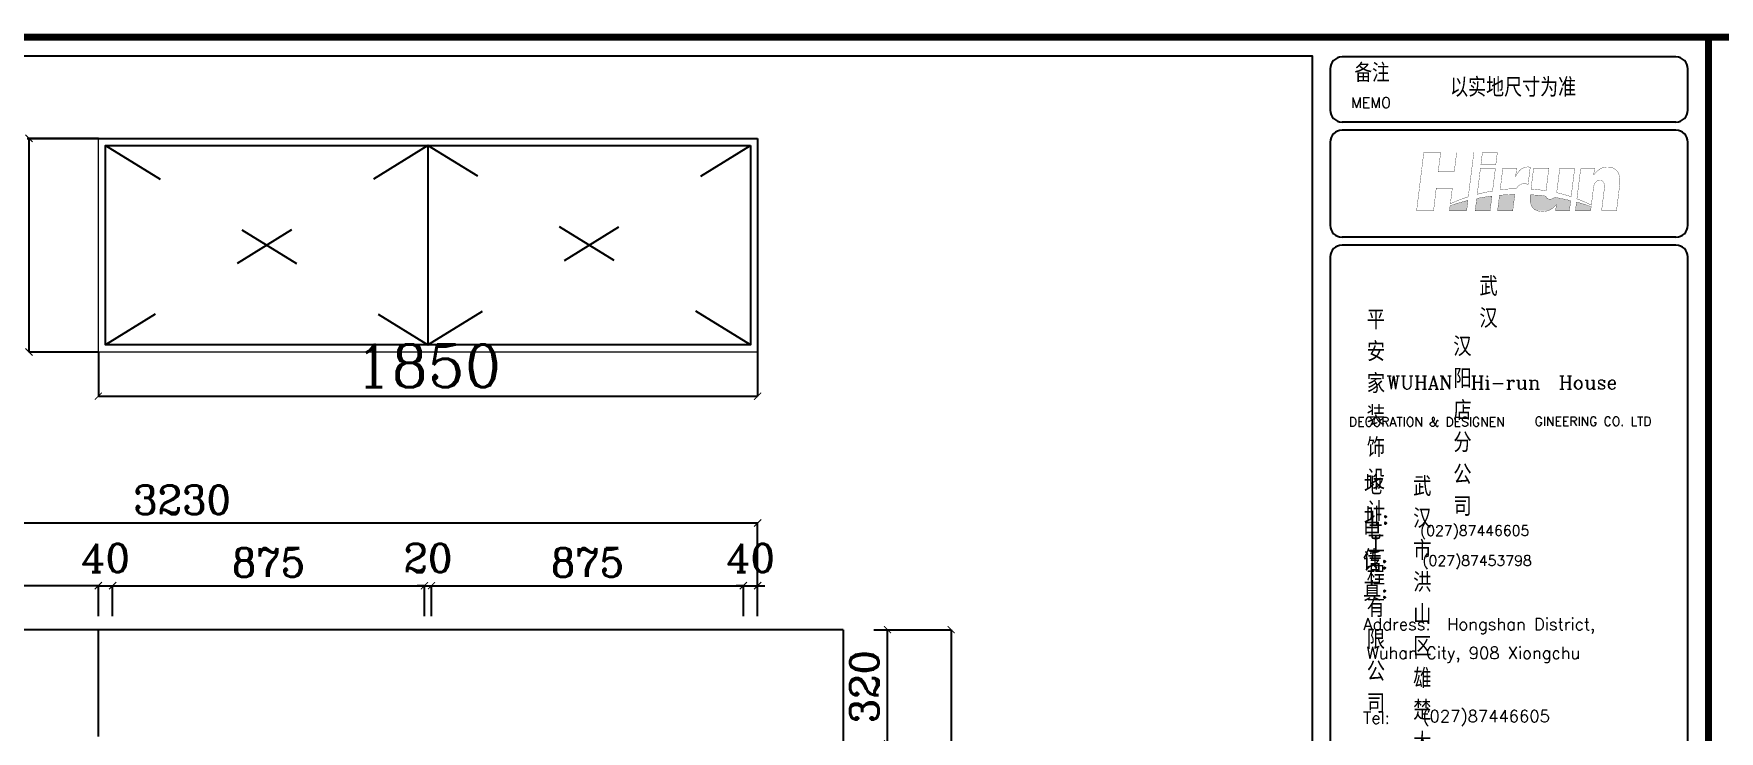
# Model space of a CAD drawing. Header units: millimetres. Extents: x 512961 to 1001058, y -961995 to -458543.
# Drawn here: x 895319 to 900049, y -883330 to -881372 of the extents above; entities that cross this region are included whole.
import ezdxf

# ---------------------------------------------------------------- set-up
doc = ezdxf.new("R2010")
doc.units = ezdxf.units.MM
doc.header["$MEASUREMENT"] = 0
doc.header["$PDMODE"] = 3
doc.linetypes.add('ACAD_ISO03W100', pattern=[30, 12, -18])
doc.layers.get('0').update_dxf_attribs({"linetype": 'CONTINUOUS'})
doc.layers.get('DEFPOINTS').update_dxf_attribs({"linetype": 'CONTINUOUS'})
for name, color, linetype in [('txt', 7, 'CONTINUOUS'), ('WINDOW', 5, 'CONTINUOUS'), ('装饰细节', 1, 'CONTINUOUS')]:
    doc.layers.add(name, color=color, linetype=linetype)
doc.layers.add('门窗', color=4, linetype='CONTINUOUS', lineweight=13)
doc.styles.add('HZXY', font='complex.shx', dxfattribs={"bigfont": 'HZXY.shx'})
doc.styles.add('ROMAND', font='romand')
doc.styles.get("Standard").update_dxf_attribs({"font": 'complex.shx', "bigfont": 'hzxy.shx'})
doc.dimstyles.new('LMDIM40', dxfattribs={"dimtxt": 80, "dimasz": 20, "dimexe": 0, "dimexo": 0, "dimgap": 25, "dimtad": 1, "dimdec": 0, "dimzin": 0, "dimdsep": 46, "dimtxsty": 'Standard', "dimblk1": 'DOT', "dimblk2": 'DOT', "dimsah": 1, "dimcen": 0, "dimclrd": 2, "dimclre": 2, "dimclrt": 2, "dimadec": 0, "dimazin": 0, "dimtfac": 1, "dimtdec": 0, "dimtmove": 2, "dimatfit": 3, "dimldrblk": 'DOT', "dimfxl": 0, "dimtolj": 1, "dimtzin": 0, "dimarcsym": 0})

# ---------------------------------------------------------------- blocks, each defined once
blk = doc.blocks.new('_ArchTick')
at = {"color": 0, "linetype": 'ByBlock', "const_width": 0.15}
blk.add_lwpolyline([(-0.5, -0.5), (0.5, 0.5)], dxfattribs=at)
blk = doc.blocks.new('*D865')
at = {"layer": 'DEFPOINTS', "color": 0}
for p in [(895540.7, -882921.6), (895500.7, -883007.6), (895540.7, -883007.6)]:
    blk.add_point(p, dxfattribs=at)
at = {"layer": 'txt', "color": 2, "lineweight": -2}
for p, q in [((895500.7, -882921.6), (895480.7, -882921.6)), ((895500.7, -883007.6), (895500.7, -882921.6)), ((895500.7, -882921.6), (895540.7, -882921.6)), ((895540.7, -883007.6), (895540.7, -882921.6)), ((895540.7, -882921.6), (895560.7, -882921.6))]:
    blk.add_line(p, q, dxfattribs=at)
at = {"layer": 'txt', "color": 2, "lineweight": -2, "xscale": 20, "yscale": 20, "zscale": 20}
blk.add_blockref('_ArchTick', (895500.7, -882921.6), dxfattribs=at)
at = {"layer": 'txt', "color": 2, "lineweight": -2, "xscale": 20, "yscale": 20, "zscale": 20, "rotation": 180}
blk.add_blockref('_ArchTick', (895540.7, -882921.6), dxfattribs=at)
at = {"layer": 'txt', "color": 2, "insert": (895520.7, -882844.1), "char_height": 80, "attachment_point": 5}
blk.add_mtext('\\A1;40', dxfattribs=at)
blk = doc.blocks.new('_DOT')
at = {"color": 0, "linetype": 'ByBlock'}
blk.add_line((-0.5, 0), (-1, 0), dxfattribs=at)
at = {"color": 0, "linetype": 'ByBlock', "const_width": 0.5}
blk.add_lwpolyline([(-0.25, 0, 1), (0.25, 0, 1)], format="xyb", close=True, dxfattribs=at)
blk = doc.blocks.new('DOT')
at = {"color": 0, "linetype": 'ByBlock'}
blk.add_line((-0.35, 0), (-1, 0), dxfattribs=at)
at = {"color": 0, "linetype": 'ByBlock', "const_width": 0.35}
blk.add_lwpolyline([(-0.175, 0, 1), (0.175, 0, 1)], format="xyb", close=True, dxfattribs=at)
blk = doc.blocks.new('*D866')
at = {"layer": 'DEFPOINTS', "color": 0}
for p in [(896415.7, -882921.6), (895540.7, -883007.6), (896415.7, -883007.6)]:
    blk.add_point(p, dxfattribs=at)
at = {"layer": 'txt', "color": 2, "lineweight": -2}
for p, q in [((895540.7, -883007.6), (895540.7, -882921.6)), ((895540.7, -882921.6), (896415.7, -882921.6)), ((896415.7, -883007.6), (896415.7, -882921.6))]:
    blk.add_line(p, q, dxfattribs=at)
at = {"layer": 'txt', "color": 2, "lineweight": -2, "xscale": 20, "yscale": 20, "zscale": 20, "rotation": 180}
blk.add_blockref('_ArchTick', (895540.7, -882921.6), dxfattribs=at)
at = {"layer": 'txt', "color": 2, "lineweight": -2, "xscale": 20, "yscale": 20, "zscale": 20}
blk.add_blockref('_ArchTick', (896415.7, -882921.6), dxfattribs=at)
at = {"layer": 'txt', "color": 2, "insert": (895978.2, -882856.6), "char_height": 80, "attachment_point": 5}
blk.add_mtext('\\A1;875', dxfattribs=at)
blk = doc.blocks.new('*D867')
at = {"layer": 'DEFPOINTS', "color": 0}
for p in [(896435.7, -882921.6), (896415.7, -883007.6), (896435.7, -883007.6)]:
    blk.add_point(p, dxfattribs=at)
at = {"layer": 'txt', "color": 2, "lineweight": -2}
for p, q in [((896415.7, -882921.6), (896395.7, -882921.6)), ((896415.7, -883007.6), (896415.7, -882921.6)), ((896415.7, -882921.6), (896435.7, -882921.6)), ((896435.7, -883007.6), (896435.7, -882921.6)), ((896435.7, -882921.6), (896455.7, -882921.6))]:
    blk.add_line(p, q, dxfattribs=at)
at = {"layer": 'txt', "color": 2, "lineweight": -2, "xscale": 20, "yscale": 20, "zscale": 20}
blk.add_blockref('_ArchTick', (896415.7, -882921.6), dxfattribs=at)
at = {"layer": 'txt', "color": 2, "lineweight": -2, "xscale": 20, "yscale": 20, "zscale": 20, "rotation": 180}
blk.add_blockref('_ArchTick', (896435.7, -882921.6), dxfattribs=at)
at = {"layer": 'txt', "color": 2, "insert": (896425.7, -882844.1), "char_height": 80, "attachment_point": 5}
blk.add_mtext('\\A1;20', dxfattribs=at)
blk = doc.blocks.new('*D868')
at = {"layer": 'DEFPOINTS', "color": 0}
for p in [(897310.7, -882921.6), (896435.7, -883007.6), (897310.7, -883007.6)]:
    blk.add_point(p, dxfattribs=at)
at = {"layer": 'txt', "color": 2, "lineweight": -2}
for p, q in [((896435.7, -883007.6), (896435.7, -882921.6)), ((896435.7, -882921.6), (897310.7, -882921.6)), ((897310.7, -883007.6), (897310.7, -882921.6))]:
    blk.add_line(p, q, dxfattribs=at)
at = {"layer": 'txt', "color": 2, "lineweight": -2, "xscale": 20, "yscale": 20, "zscale": 20, "rotation": 180}
blk.add_blockref('_ArchTick', (896435.7, -882921.6), dxfattribs=at)
at = {"layer": 'txt', "color": 2, "lineweight": -2, "xscale": 20, "yscale": 20, "zscale": 20}
blk.add_blockref('_ArchTick', (897310.7, -882921.6), dxfattribs=at)
at = {"layer": 'txt', "color": 2, "insert": (896873.2, -882856.6), "char_height": 80, "attachment_point": 5}
blk.add_mtext('\\A1;875', dxfattribs=at)
blk = doc.blocks.new('*D869')
at = {"layer": 'DEFPOINTS', "color": 0}
for p in [(897350.7, -882921.6), (897310.7, -883007.6), (897350.7, -883007.6)]:
    blk.add_point(p, dxfattribs=at)
at = {"layer": 'txt', "color": 2, "lineweight": -2}
for p, q in [((897310.7, -882921.6), (897290.7, -882921.6)), ((897310.7, -883007.6), (897310.7, -882921.6)), ((897310.7, -882921.6), (897350.7, -882921.6)), ((897350.7, -883007.6), (897350.7, -882921.6)), ((897350.7, -882921.6), (897370.7, -882921.6))]:
    blk.add_line(p, q, dxfattribs=at)
at = {"layer": 'txt', "color": 2, "lineweight": -2, "xscale": 20, "yscale": 20, "zscale": 20}
blk.add_blockref('_ArchTick', (897310.7, -882921.6), dxfattribs=at)
at = {"layer": 'txt', "color": 2, "lineweight": -2, "xscale": 20, "yscale": 20, "zscale": 20, "rotation": 180}
blk.add_blockref('_ArchTick', (897350.7, -882921.6), dxfattribs=at)
at = {"layer": 'txt', "color": 2, "insert": (897330.7, -882844.1), "char_height": 80, "attachment_point": 5}
blk.add_mtext('\\A1;40', dxfattribs=at)
blk = doc.blocks.new('*D875')
at = {"layer": 'DEFPOINTS', "color": 0}
for p in [(897676.7, -883045.1), (897676.7, -885745.1), (897893.7, -885745.1)]:
    blk.add_point(p, dxfattribs=at)
at = {"layer": 'txt', "color": 2, "lineweight": -2}
for p, q in [((897676.7, -883045.1), (897893.7, -883045.1)), ((897893.7, -883045.1), (897893.7, -885745.1)), ((897676.7, -885745.1), (897893.7, -885745.1))]:
    blk.add_line(p, q, dxfattribs=at)
at = {"layer": 'txt', "color": 2, "lineweight": -2, "xscale": 20, "yscale": 20, "zscale": 20}
for p, rotation in [((897893.7, -883045.1), 90), ((897893.7, -885745.1), 270)]:
    blk.add_blockref('_ArchTick', p, dxfattribs=dict(at, rotation=rotation))
at = {"layer": 'txt', "color": 2, "insert": (897828.7, -884395.1), "char_height": 80, "attachment_point": 5, "rotation": 90}
blk.add_mtext('\\A1;2700', dxfattribs=at)
blk = doc.blocks.new('*D1066')
at = {"layer": 'DEFPOINTS', "color": 0}
for p in [(897676.7, -883045.1), (897715.2, -883045.1), (897676.7, -883365.1)]:
    blk.add_point(p, dxfattribs=at)
at = {"layer": 'txt', "color": 2, "lineweight": -2}
for p, q in [((897676.7, -883045.1), (897715.2, -883045.1)), ((897715.2, -883365.1), (897715.2, -883045.1)), ((897676.7, -883365.1), (897715.2, -883365.1))]:
    blk.add_line(p, q, dxfattribs=at)
at = {"layer": 'txt', "color": 2, "lineweight": -2, "xscale": 20, "yscale": 20, "zscale": 20}
for p, rotation in [((897715.2, -883045.1), 90), ((897715.2, -883365.1), 270)]:
    blk.add_blockref('_ArchTick', p, dxfattribs=dict(at, rotation=rotation))
at = {"layer": 'txt', "color": 2, "insert": (897650.2, -883205.1), "char_height": 80, "attachment_point": 5, "rotation": 90}
blk.add_mtext('\\A1;320', dxfattribs=at)
blk = doc.blocks.new('*D1090')
at = {"layer": 'DEFPOINTS', "color": 0}
for p in [(894280.7, -882921.6), (894280.7, -882979.9), (895500.7, -883007.6)]:
    blk.add_point(p, dxfattribs=at)
at = {"layer": 'txt', "color": 2, "lineweight": -2}
for p, q in [((894280.7, -882979.9), (894280.7, -882921.6)), ((895500.7, -882921.6), (894280.7, -882921.6)), ((895500.7, -883007.6), (895500.7, -882921.6))]:
    blk.add_line(p, q, dxfattribs=at)
at = {"layer": 'txt', "color": 2, "lineweight": -2, "xscale": 20, "yscale": 20, "zscale": 20, "rotation": 180}
blk.add_blockref('_ArchTick', (894280.7, -882921.6), dxfattribs=at)
at = {"layer": 'txt', "color": 2, "lineweight": -2, "xscale": 20, "yscale": 20, "zscale": 20}
blk.add_blockref('_ArchTick', (895500.7, -882921.6), dxfattribs=at)
at = {"layer": 'txt', "color": 2, "insert": (894890.7, -882836.6), "char_height": 120, "attachment_point": 5}
blk.add_mtext('\\A1;1220', dxfattribs=at)
blk = doc.blocks.new('*D1092')
at = {"layer": 'DEFPOINTS', "color": 0}
for p in [(897350.7, -882745.5), (894120.7, -883007.6), (897350.7, -883007.6)]:
    blk.add_point(p, dxfattribs=at)
at = {"layer": 'txt', "color": 2, "lineweight": -2}
for p, q in [((894120.7, -883007.6), (894120.7, -882745.5)), ((894120.7, -882745.5), (897350.7, -882745.5)), ((897350.7, -883007.6), (897350.7, -882745.5))]:
    blk.add_line(p, q, dxfattribs=at)
at = {"layer": 'txt', "color": 2, "lineweight": -2, "xscale": 20, "yscale": 20, "zscale": 20, "rotation": 180}
blk.add_blockref('_ArchTick', (894120.7, -882745.5), dxfattribs=at)
at = {"layer": 'txt', "color": 2, "lineweight": -2, "xscale": 20, "yscale": 20, "zscale": 20}
blk.add_blockref('_ArchTick', (897350.7, -882745.5), dxfattribs=at)
at = {"layer": 'txt', "color": 2, "insert": (895735.7, -882680.5), "char_height": 80, "attachment_point": 5}
blk.add_mtext('\\A1;3230', dxfattribs=at)
blk = doc.blocks.new('*D1101')
at = {"layer": 'DEFPOINTS', "color": 0}
for p in [(895500.7, -882265.6), (897350.7, -882265.6), (897350.7, -882389.6)]:
    blk.add_point(p, dxfattribs=at)
at = {"layer": 'txt', "color": 2, "lineweight": -2}
for p, q in [((895500.7, -882265.6), (895500.7, -882389.6)), ((897350.7, -882265.6), (897350.7, -882389.6)), ((895500.7, -882389.6), (897350.7, -882389.6))]:
    blk.add_line(p, q, dxfattribs=at)
at = {"layer": 'txt', "color": 2, "lineweight": -2, "xscale": 20, "yscale": 20, "zscale": 20, "rotation": 180}
blk.add_blockref('_ArchTick', (895500.7, -882389.6), dxfattribs=at)
at = {"layer": 'txt', "color": 2, "lineweight": -2, "xscale": 20, "yscale": 20, "zscale": 20}
blk.add_blockref('_ArchTick', (897350.7, -882389.6), dxfattribs=at)
at = {"layer": 'txt', "color": 2, "insert": (896425.7, -882304.6), "char_height": 120, "attachment_point": 5}
blk.add_mtext('\\A1;1850', dxfattribs=at)
blk = doc.blocks.new('*D1102')
at = {"layer": 'DEFPOINTS', "color": 0}
for p in [(895306.3, -881665.6), (895500.7, -881665.6), (895500.7, -882265.6)]:
    blk.add_point(p, dxfattribs=at)
at = {"layer": 'txt', "color": 2, "lineweight": -2}
for p, q in [((895500.7, -881665.6), (895306.3, -881665.6)), ((895306.3, -882265.6), (895306.3, -881665.6)), ((895500.7, -882265.6), (895306.3, -882265.6))]:
    blk.add_line(p, q, dxfattribs=at)
at = {"layer": 'txt', "color": 2, "lineweight": -2, "xscale": 20, "yscale": 20, "zscale": 20}
for p, rotation in [((895306.3, -881665.6), 90), ((895306.3, -882265.6), 270)]:
    blk.add_blockref('_ArchTick', p, dxfattribs=dict(at, rotation=rotation))
at = {"layer": 'txt', "color": 2, "insert": (895221.3, -881965.6), "char_height": 120, "attachment_point": 5, "rotation": 90}
blk.add_mtext('\\A1;600', dxfattribs=at)
blk = doc.blocks.new('dty56ey6u76u')
h = blk.add_hatch(color=8)
h.paths.add_polyline_path([(152845.6, -147443.2, 0.008373), (152806.6, -147430.5, 0.012524), (152763.3, -147418), (152757.3, -147467), (152842.6, -147467)])
h.paths.add_polyline_path([(152730.6, -147409.7, 0.000978), (152686.7, -147399.9, 0.008202), (152638.8, -147391.2, -0.08076), (152632.2, -147397.1, -0.07009), (152624.6, -147400.4, -0.065952), (152611.1, -147401.3, -0.171138), (152598.5, -147397, -0.17102), (152591.6, -147384.6, 0.00912), (152548, -147379.8, 0.006727), (152504.1, -147376.9, 0.003583), (152503.3, -147386.7, 0.027491), (152502.9, -147407.5, 0.125398), (152514.8, -147446.1, 0.160866), (152543.7, -147467.1), (152599.8, -147467.1, 0.083032), (152626.3, -147454.4, 0.044846), (152640.5, -147442.6, 0.0269), (152650.4, -147431.4), (152646, -147467.1), (152723.6, -147467.1)])
h.paths.add_polyline_path([(152416.9, -147375.3, 0.005645), (152376, -147376.7, 0.006522), (152331.1, -147379.6), (152320.3, -147467.1), (152405.3, -147467.1)])
h.paths.add_polyline_path([(152288.5, -147384.3, 0.008787), (152245.6, -147390.4, 0.015086), (152203.2, -147398), (152194.8, -147467), (152278.4, -147467)])
h.paths.add_polyline_path([(152153.8, -147408.8, 0.011698), (152105, -147422, 0.006831), (152053.9, -147438.3), (152050.3, -147467.1), (152146.7, -147467.1)])
at = {"const_width": 1.59}
for points in [[(151906.2, -147139), (151865.9, -147467.1), (151961, -147467.1), (151976, -147340.7), (152066.1, -147340.7), (152055.6, -147427.3, -0.021361), (152110.9, -147403.9, -0.011006), (152155.8, -147388.4), (152187.3, -147138.8), (152090.8, -147138.8), (152077, -147249), (151986.8, -147249), (152001.2, -147139.4), (151906.1, -147139.4)], [(152224.2, -147228), (152206.2, -147374.2, -0.010557), (152247.5, -147364.4, -0.012892), (152292.1, -147356.3), (152308, -147228), (152224.2, -147228)], [(152349.7, -147227.9), (152334.9, -147348.7, -0.011867), (152377.4, -147344.8, -0.012997), (152426.7, -147342.8, -0.143936), (152445.8, -147321, -0.143683), (152474.4, -147313.6, -0.153668), (152483.5, -147317), (152491.9, -147317), (152503.5, -147222.6), (152498.6, -147222.6, -0.015573), (152496.5, -147221.7, 0.08379), (152493, -147220.8, 0.078886), (152473.5, -147223.4, 0.132596), (152444.1, -147240.8, 0.089043), (152421.4, -147275.6), (152427.2, -147228), (152349.7, -147227.9)], [(152522.5, -147227.9), (152508.1, -147344.9, -0.015908), (152549.5, -147348.8, -0.015358), (152592.4, -147354.8), (152607.9, -147227.9), (152522.5, -147227.9)], [(152669.3, -147228), (152660.9, -147296.6, 0.003215), (152656.3, -147334, -0.035874), (152651, -147364.8, -0.014819), (152694.8, -147376.1, -0.011975), (152733.2, -147388.1), (152753, -147228), (152669.3, -147228)], [(152765.6, -147399.9), (152786.9, -147228), (152864.3, -147228), (152859.8, -147265.2, -0.054355), (152881.1, -147242.5, -0.092924), (152910.2, -147225.2, -0.133066), (152953.6, -147222.7, -0.145597), (152985.7, -147238.2, -0.13647), (153002.8, -147267.2, -0.083603), (153006.6, -147314), (152987.8, -147467.1), (152904.1, -147467.1), (152919.1, -147346.4, 0.0455), (152920.1, -147326.2, 0.104986), (152915.9, -147308.5, 0.190303), (152903.7, -147297.5, 0.109725), (152891.4, -147295.8, 0.112267), (152876.5, -147301.2, 0.08735), (152866.8, -147311.9, 0.032594), (152861.6, -147323.8, 0.036354), (152858.3, -147339), (152846.6, -147435.1, 0.013342), (152803.1, -147414.8, 0.025843), (152765.6, -147399.9, 0.760251)], [(152331.1, -147379.6), (152320.3, -147467.1), (152405.3, -147467.1), (152416.9, -147375.3, 0.005645), (152376, -147376.7, 0.006522), (152331.1, -147379.6, -0.577686)], [(152730.6, -147409.7), (152723.6, -147467.2), (152646, -147467.2), (152650.4, -147431.4, -0.0269), (152640.5, -147442.6, -0.044846), (152626.3, -147454.4, -0.098409), (152594.5, -147468.4, -0.092639), (152556, -147469.6, -0.217932), (152514.8, -147446.1, -0.125398), (152502.9, -147407.5, -0.027491), (152503.3, -147386.7, -0.003583), (152504.1, -147376.9, -0.006727), (152548, -147379.8, -0.00912), (152591.6, -147384.6, 0.17102), (152598.5, -147397, 0.171138), (152611.1, -147401.3, 0.065952), (152624.6, -147400.4, 0.07009), (152632.2, -147397.1, 0.08076), (152638.8, -147391.2, -0.008202), (152686.7, -147399.9, -0.000978), (152730.6, -147409.7, 1.199229)], [(152053.9, -147438.3), (152050.3, -147467.2), (152146.6, -147467.2), (152153.8, -147408.8, 0.011698), (152105, -147422, 0.006831), (152053.9, -147438.3, -0.764062)], [(152203.2, -147398), (152194.8, -147467), (152278.4, -147467), (152288.5, -147384.3, 0.008787), (152245.6, -147390.4, 0.015086), (152203.2, -147398, -1.073063)], [(152763.3, -147418), (152757.3, -147467), (152842.6, -147467), (152845.6, -147443.2, 0.008373), (152806.6, -147430.5, 0.012524), (152763.3, -147418, -1.421416)]]:
    blk.add_lwpolyline(points, format="xyb", dxfattribs=at)
blk.add_lwpolyline([(152235.2, -147139.8), (152226.8, -147207.7), (152310.5, -147207.7), (152318.9, -147139.8), (152235.2, -147139.8)], dxfattribs=at)

msp = doc.modelspace()

# ---------------------------------------------------------------- linework, layer by layer
at = {"color": 4}
for p, q in [((899927.7, -881437.1), (898990.6, -881437.1)), ((898957.2, -881470.5), (898957.2, -881586.3)), ((899961.1, -881586.3), (899961.1, -881470.5)), ((899927.7, -881619.7), (898990.6, -881619.7)), ((898957.2, -881676.3), (898957.2, -881909.7)), ((899927.7, -881642.9), (898990.6, -881642.9)), ((899961.1, -881909.7), (899961.1, -881676.3)), ((899927.7, -881943.1), (898990.6, -881943.1)), ((899927.7, -881965.3), (898990.6, -881965.3)), ((898957.2, -881998.7), (898957.2, -883480.5)), ((899961.1, -883480.5), (899961.1, -881998.7))]:
    msp.add_line(p, q, dxfattribs=at)
at = {"color": 250}
msp.add_line((896425.7, -881685.6), (896425.7, -882245.6), dxfattribs=at)
at = {"const_width": 19.9}
for points in [[(892817.2, -886608.6), (900019.2, -886608.6), (900019.2, -881381.7), (892817.2, -881381.7)], [(900019.2, -886608.6), (907221.1, -886608.6), (907221.1, -881381.7), (900019.2, -881381.7)]]:
    msp.add_lwpolyline(points, close=True, dxfattribs=at)
at = {"color": 4}
msp.add_lwpolyline([(892867.3, -881435), (892867.3, -886559.6), (898907.5, -886559.6), (898907.5, -881435)], close=True, dxfattribs=at)
at = {"color": 250}
msp.add_lwpolyline([(897330.7, -881685.6), (897330.7, -882245.6), (895520.7, -882245.6), (895520.7, -881685.6)], close=True, dxfattribs=at)
at = {"color": 4}
for centre, start, end in [((898990.6, -881470.5), 90, 180), ((899927.7, -881470.5), 0, 90), ((898990.6, -881586.3), 180, 270), ((899927.7, -881586.3), 270, 0), ((898990.6, -881676.3), 90, 180), ((899927.7, -881676.3), 0, 90), ((898990.6, -881909.7), 180, 270), ((899927.7, -881909.7), 270, 0), ((898990.6, -881998.7), 90, 180), ((899927.7, -881998.7), 0, 90)]:
    msp.add_arc(centre, 33.4, start, end, dxfattribs=at)
at = {"layer": 'txt'}
msp.add_line((895500.7, -883345.1), (895500.7, -883045.1), dxfattribs=at)
msp.add_lwpolyline([(897350.7, -881665.6), (897350.7, -882265.6)], dxfattribs=at)
at = {"layer": 'WINDOW'}
for p, q in [((895300.7, -881665.6), (897350.7, -881665.6)), ((897590.7, -883045.1), (894120.7, -883045.1)), ((897590.7, -883045.1), (897590.7, -885745.1))]:
    msp.add_line(p, q, dxfattribs=at)
at = {"layer": '装饰细节', "color": 250, "linetype": 'ACAD_ISO03W100', "ltscale": 15}
for p, q in [((896425.7, -881685.6), (895520.7, -882245.6)), ((895520.7, -881685.6), (896425.7, -882245.6)), ((897330.7, -882245.6), (896425.7, -881685.6)), ((896425.7, -882245.6), (897330.7, -881685.6))]:
    msp.add_line(p, q, dxfattribs=at)
at = {"layer": '门窗'}
msp.add_lwpolyline([(897350.7, -881665.6), (897350.7, -882265.6), (895500.7, -882265.6), (895500.7, -881665.6)], close=True, dxfattribs=at)

# ---------------------------------------------------------------- block references
at = {"color": 1, "xscale": 0.5, "yscale": 0.5, "zscale": 0.5}
msp.add_blockref('dty56ey6u76u', (823266.9, -808135.5), dxfattribs=at)

# ---------------------------------------------------------------- texts
for s, height, style, p in [('备注', 51.77, 'HZXY', (899025.6, -881507.4)), ('以实地尺寸为准', 53.2, 'HZXY', (899293.7, -881548.9)), ('MEMO', 29.38, 'ROMAND', (899015.9, -881580.2)), ('WUHAN  Hi-run  House', 37.498, 'HZXY', (899115.2, -882369.9, -577.1)), ('DECORATION & DESIGNEN', 25.491, 'HZXY', (899010, -882474.4, -577.1)), ('GINEERING CO. LTD', 25.491, 'HZXY', (899531.2, -882473, -577.1)), ('(027)87446605', 28.856, 'HZXY', (899209.4, -882781.5, -494.7)), (' (027)87453798', 28.856, 'HZXY', (899196.3, -882865.5, -494.7)), ('Address:  Hongshan District, ', 33.666, 'HZXY', (899050.3, -883046.5, -577.1)), (' Wuhan City, 908 Xiongchu  ', 33.666, 'HZXY', (899035.8, -883127.4)), (' (027)87446605', 33.666, 'HZXY', (899192.9, -883304.6, -395.7))]:
    msp.add_text(s, height=height, dxfattribs=dict(style=style)).set_placement(p)
at = {"attachment_point": 1, "style": 'HZXY'}
for s, insert, char_height, width in [('武汉', (899376.2, -882054.1, -577.1), 53.87, 0.285), ('平安家装饰设计工程有限公司', (899060.1, -882147.7, -577.1), 53.865, 0.337), ('汉阳店分公司', (899303, -882223.3, -577.1), 53.87, 0.25), ('地址:', (899052.2, -882612.5, -577.1), 53.87, 0.337), ('武汉市洪山区雄楚大街908号', (899190.2, -882616, -577.1), 53.865, 0.285), ('电话:', (899049.7, -882738.3, -577.1), 53.87, 0.337), ('传真:', (899049.7, -882821, -577.1), 53.87, 0.337), ('Tel:', (899049.7, -883275.8, -577.1), 33.67, 0.337)]:
    msp.add_mtext(s, dxfattribs=dict(at, insert=insert, char_height=char_height, width=width))

# ---------------------------------------------------------------- dimensions: what is measured, and where the dimension line sits
at = {"layer": 'txt'}
for base, p1, p2, override, picture, middle in [((895306.3, -881665.6), (895500.7, -882265.6), (895500.7, -881665.6), {"dimtxt": 120, "dimblk": 'ArchTick', "dimsah": 0, "dimldrblk": 'DOT'}, '*D1102', (895221.3, -881965.6)), ((897715.2, -883045.1), (897676.7, -883365.1), (897676.7, -883045.1), {"dimblk": 'ArchTick', "dimsah": 0, "dimldrblk": 'DOT'}, '*D1066', (897650.2, -883205.1)), ((897893.7, -885745.1), (897676.7, -883045.1), (897676.7, -885745.1), {"dimblk": 'ArchTick', "dimsah": 0, "dimldrblk": 'DOT'}, '*D875', (897828.7, -884395.1))]:
    dim = msp.add_linear_dim(base=base, p1=p1, p2=p2, angle=90, dimstyle='LMDIM40', override=override, dxfattribs=at)
    dim.commit()
    dim.dimension.update_dxf_attribs({"geometry": picture, "text_midpoint": middle})
for base, p1, p2, override, picture, middle in [((897350.7, -882389.6), (895500.7, -882265.6), (897350.7, -882265.6), {"dimtxt": 120, "dimblk": 'ArchTick', "dimsah": 0, "dimldrblk": 'DOT'}, '*D1101', (896425.7, -882304.6)), ((897350.7, -882745.5), (894120.7, -883007.6), (897350.7, -883007.6), {"dimblk": 'ArchTick', "dimsah": 0, "dimldrblk": 'DOT'}, '*D1092', (895735.7, -882680.5)), ((894280.7, -882921.6), (895500.7, -883007.6), (894280.7, -882979.9), {"dimtxt": 120, "dimblk": 'ArchTick', "dimsah": 0, "dimldrblk": 'DOT'}, '*D1090', (894890.7, -882836.6)), ((895540.7, -882921.6), (895500.7, -883007.6), (895540.7, -883007.6), {"dimblk": 'ArchTick', "dimsah": 0, "dimldrblk": 'DOT'}, '*D865', (895520.7, -882844.1)), ((896415.7, -882921.6), (895540.7, -883007.6), (896415.7, -883007.6), {"dimblk": 'ArchTick', "dimsah": 0, "dimldrblk": 'DOT'}, '*D866', (895978.2, -882856.6)), ((896435.7, -882921.6), (896415.7, -883007.6), (896435.7, -883007.6), {"dimblk": 'ArchTick', "dimsah": 0, "dimldrblk": 'DOT'}, '*D867', (896425.7, -882844.1)), ((897310.7, -882921.6), (896435.7, -883007.6), (897310.7, -883007.6), {"dimblk": 'ArchTick', "dimsah": 0, "dimldrblk": 'DOT'}, '*D868', (896873.2, -882856.6)), ((897350.7, -882921.6), (897310.7, -883007.6), (897350.7, -883007.6), {"dimblk": 'ArchTick', "dimsah": 0, "dimldrblk": 'DOT'}, '*D869', (897330.7, -882844.1))]:
    dim = msp.add_linear_dim(base=base, p1=p1, p2=p2, dimstyle='LMDIM40', override=override, dxfattribs=at)
    dim.commit()
    dim.dimension.update_dxf_attribs({"geometry": picture, "text_midpoint": middle})

doc.saveas('drawing.dxf')
